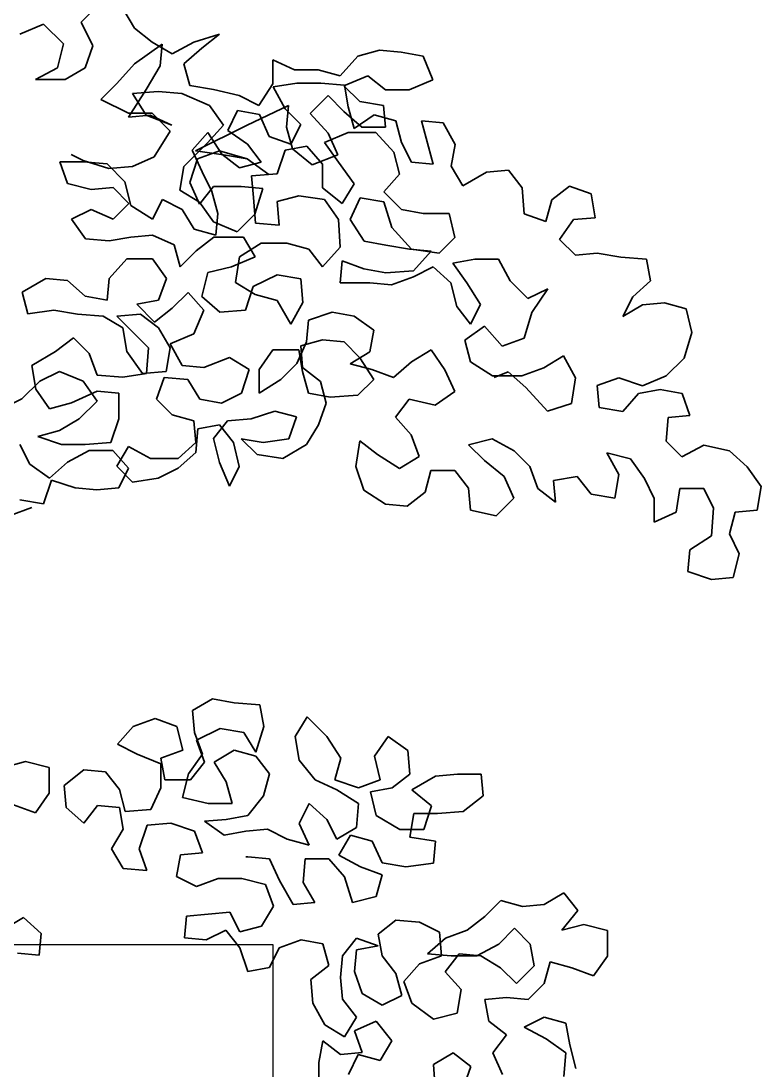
# Model space of a CAD drawing. Header units: millimetres. Extents: x 3675 to 7804, y -1257 to 3701.
# Drawn here: x 7134.6 to 7203.9, y -443.2 to -344.9 of the extents above; entities that cross this region are included whole.
import ezdxf

# ---------------------------------------------------------------- set-up
doc = ezdxf.new("R2010")
doc.units = ezdxf.units.MM
doc.layers.add('L-shrub', color=74, linetype='Continuous', lineweight=35)
doc.layers.add('VS - Vista', color=1, linetype='Continuous')

# ---------------------------------------------------------------- blocks, each defined once
blk = doc.blocks.new('a4')
for p, q in [((0.75448, 2.1597), (0.76376, 2.16896)), ((0.77611, 2.16689), (0.78228, 2.15659)), ((0.76065, 2.14734), (0.75448, 2.1597)), ((0.72256, 2.15355), (0.73492, 2.15869)), ((0.73492, 2.15869), (0.74521, 2.14838)), ((0.78228, 2.15659), (0.79154, 2.14937)), ((0.74521, 2.14838), (0.74211, 2.13603)), ((0.79669, 2.14834), (0.78226, 2.13805)), ((0.79154, 2.14937), (0.80183, 2.14318)), ((0.79565, 2.13701), (0.79669, 2.14834)), ((0.80183, 2.14318), (0.81317, 2.14935)), ((0.81317, 2.14935), (0.82656, 2.15346)), ((0.82656, 2.15346), (0.81728, 2.14626)), ((0.75652, 2.13602), (0.76065, 2.14734)), ((0.81728, 2.14626), (0.80801, 2.13803)), ((0.89862, 2.14207), (0.90995, 2.14514)), ((0.90995, 2.14514), (0.92128, 2.1441)), ((0.92128, 2.1441), (0.9326, 2.14203)), ((0.78226, 2.13805), (0.77299, 2.12776)), ((0.80801, 2.13803), (0.81109, 2.1267)), ((0.85433, 2.12769), (0.85434, 2.14005)), ((0.85434, 2.14005), (0.86567, 2.13489)), ((0.88935, 2.13178), (0.89862, 2.14207)), ((0.9326, 2.14203), (0.93774, 2.12967)), ((0.74211, 2.13603), (0.73077, 2.12986)), ((0.74622, 2.12985), (0.75652, 2.13602)), ((0.78843, 2.12466), (0.79565, 2.13701)), ((0.86567, 2.13489), (0.87802, 2.13488)), ((0.87802, 2.13488), (0.88935, 2.13178)), ((0.73077, 2.12986), (0.74622, 2.12985)), ((0.77299, 2.12776), (0.76474, 2.11953)), ((0.81109, 2.1267), (0.82344, 2.12463)), ((0.84711, 2.11637), (0.85433, 2.12769)), ((0.86692, 2.12802), (0.85456, 2.12597)), ((0.87927, 2.12801), (0.86692, 2.12802)), ((0.89163, 2.12697), (0.87927, 2.12801)), ((0.90376, 2.13176), (0.8914, 2.12663)), ((0.8914, 2.12663), (0.89963, 2.11838)), ((0.89368, 2.11564), (0.89163, 2.12697)), ((0.91302, 2.12455), (0.90376, 2.13176)), ((0.93774, 2.12967), (0.92538, 2.12454)), ((0.77915, 2.11025), (0.78843, 2.12466)), ((0.79461, 2.12363), (0.78122, 2.12261)), ((0.78122, 2.12261), (0.78842, 2.11128)), ((0.80696, 2.12259), (0.79461, 2.12363)), ((0.82137, 2.11639), (0.80696, 2.12259)), ((0.82344, 2.12463), (0.83682, 2.12153)), ((0.83682, 2.12153), (0.84711, 2.11637)), ((0.85456, 2.12597), (0.86073, 2.11464)), ((0.88316, 2.12149), (0.87388, 2.11223)), ((0.89139, 2.11324), (0.88316, 2.12149)), ((0.92538, 2.12454), (0.91302, 2.12455)), ((0.76474, 2.11953), (0.77915, 2.11231)), ((0.82857, 2.10609), (0.82137, 2.11639)), ((0.86256, 2.11636), (0.84093, 2.10608)), ((0.86152, 2.10503), (0.86256, 2.11636)), ((0.89676, 2.10431), (0.89368, 2.11564)), ((0.89963, 2.11838), (0.91198, 2.11631)), ((0.91198, 2.11631), (0.913, 2.10498)), ((0.77915, 2.11231), (0.79151, 2.1123)), ((0.79048, 2.11127), (0.77915, 2.11025)), ((0.78842, 2.11128), (0.8018, 2.10612)), ((0.8018, 2.10612), (0.79048, 2.11127)), ((0.79151, 2.1123), (0.80077, 2.10303)), ((0.83601, 2.11364), (0.83086, 2.10334)), ((0.84734, 2.11157), (0.83601, 2.11364)), ((0.85248, 2.10023), (0.84734, 2.11157)), ((0.86073, 2.11464), (0.86896, 2.1064)), ((0.87388, 2.11223), (0.88314, 2.10192)), ((0.90065, 2.10499), (0.89139, 2.11324)), ((0.90706, 2.11151), (0.89676, 2.10431)), ((0.91838, 2.10841), (0.90706, 2.11151)), ((0.84093, 2.10608), (0.81414, 2.09272)), ((0.82033, 2.09683), (0.82857, 2.10609)), ((0.8646, 2.0937), (0.86152, 2.10503)), ((0.86896, 2.1064), (0.8638, 2.09611)), ((0.913, 2.10498), (0.90065, 2.10499)), ((0.92146, 2.09708), (0.91838, 2.10841)), ((0.9431, 2.10736), (0.93177, 2.1084)), ((0.93177, 2.1084), (0.93793, 2.08574)), ((0.94926, 2.09603), (0.9431, 2.10736)), ((0.80077, 2.10303), (0.79252, 2.08965)), ((0.82056, 2.10232), (0.81231, 2.09306)), ((0.82776, 2.09099), (0.82056, 2.10232)), ((0.83086, 2.10334), (0.84115, 2.09613)), ((0.8638, 2.09611), (0.85248, 2.10023)), ((0.88131, 2.09712), (0.89367, 2.10226)), ((0.88314, 2.10192), (0.88828, 2.09059)), ((0.89367, 2.10226), (0.90808, 2.10224)), ((0.90808, 2.10224), (0.91734, 2.09194)), ((0.80796, 2.08449), (0.82033, 2.09683)), ((0.84115, 2.09613), (0.84835, 2.08685)), ((0.86071, 2.09302), (0.87204, 2.09507)), ((0.87489, 2.08545), (0.8646, 2.0937)), ((0.87204, 2.09507), (0.88027, 2.08579)), ((0.8885, 2.08682), (0.88131, 2.09712)), ((0.9266, 2.08678), (0.92146, 2.09708)), ((0.94719, 2.0847), (0.94926, 2.09603)), ((0.75545, 2.08762), (0.74927, 2.09072)), ((0.79252, 2.08965), (0.78119, 2.08451)), ((0.81517, 2.0886), (0.81104, 2.07625)), ((0.81231, 2.09306), (0.81745, 2.08173)), ((0.81414, 2.09272), (0.82856, 2.09065)), ((0.8265, 2.09271), (0.81517, 2.0886)), ((0.84091, 2.08857), (0.8265, 2.09271)), ((0.83702, 2.08377), (0.82776, 2.09099)), ((0.82856, 2.09065), (0.84091, 2.08857)), ((0.84091, 2.08857), (0.85223, 2.08033)), ((0.85223, 2.08033), (0.84091, 2.08857)), ((0.85658, 2.08067), (0.86071, 2.09302)), ((0.88828, 2.09059), (0.87489, 2.08545)), ((0.91734, 2.09194), (0.92042, 2.08061)), ((0.75568, 2.08694), (0.74332, 2.08695)), ((0.74332, 2.08695), (0.74743, 2.07562)), ((0.76883, 2.08349), (0.75545, 2.08762)), ((0.76803, 2.0859), (0.75568, 2.08694)), ((0.77729, 2.07662), (0.76803, 2.0859)), ((0.78119, 2.08451), (0.76883, 2.08349)), ((0.80589, 2.07213), (0.80796, 2.08449)), ((0.84835, 2.08685), (0.83702, 2.08377)), ((0.88027, 2.08579), (0.88025, 2.07344)), ((0.89673, 2.07548), (0.8885, 2.08682)), ((0.93793, 2.08574), (0.9266, 2.08678)), ((0.95336, 2.0744), (0.94719, 2.0847)), ((0.81745, 2.08173), (0.82259, 2.07143)), ((0.84319, 2.07965), (0.85658, 2.08067)), ((0.84421, 2.06832), (0.84319, 2.07965)), ((0.92042, 2.08061), (0.91217, 2.07135)), ((0.96573, 2.0816), (0.95336, 2.0744)), ((0.97705, 2.08262), (0.96573, 2.0816)), ((0.98425, 2.07334), (0.97705, 2.08262)), ((0.74743, 2.07562), (0.75978, 2.07252)), ((0.75978, 2.07252), (0.77111, 2.07354)), ((0.77111, 2.07354), (0.77934, 2.06529)), ((0.78037, 2.06426), (0.77729, 2.07662)), ((0.81618, 2.06594), (0.80589, 2.07213)), ((0.81104, 2.07625), (0.81618, 2.06491)), ((0.81618, 2.06491), (0.82339, 2.07418)), ((0.82339, 2.07418), (0.83781, 2.07416)), ((0.83781, 2.07416), (0.84913, 2.07312)), ((0.84913, 2.07312), (0.845, 2.05974)), ((0.88025, 2.07344), (0.89054, 2.06519)), ((0.89054, 2.06519), (0.89673, 2.07548)), ((0.98527, 2.05996), (0.98425, 2.07334)), ((1.00896, 2.07435), (0.99969, 2.06715)), ((1.02029, 2.07022), (1.00896, 2.07435)), ((0.79684, 2.06734), (0.79169, 2.05704)), ((0.80714, 2.06218), (0.79684, 2.06734)), ((0.82259, 2.07143), (0.82567, 2.0601)), ((0.84523, 2.05494), (0.84421, 2.06832)), ((0.86789, 2.06933), (0.85656, 2.06625)), ((0.88128, 2.06726), (0.86789, 2.06933)), ((0.88848, 2.05695), (0.88128, 2.06726)), ((0.89981, 2.06827), (0.89465, 2.05695)), ((0.91217, 2.0662), (0.89981, 2.06827)), ((0.91217, 2.07135), (0.92143, 2.06207)), ((0.99969, 2.06715), (0.99659, 2.05583)), ((1.02234, 2.05786), (1.02029, 2.07022)), ((0.75977, 2.06222), (0.74947, 2.05708)), ((0.77109, 2.05706), (0.75977, 2.06222)), ((0.77934, 2.06529), (0.77109, 2.05706)), ((0.79169, 2.05704), (0.78037, 2.06426)), ((0.81331, 2.05188), (0.80714, 2.06218)), ((0.82338, 2.05564), (0.81618, 2.06594)), ((0.85656, 2.06625), (0.85758, 2.05389)), ((0.91627, 2.05281), (0.91217, 2.0662)), ((0.92143, 2.06207), (0.93276, 2.06)), ((0.74947, 2.05708), (0.75667, 2.04678)), ((0.83573, 2.05048), (0.82338, 2.05564)), ((0.82567, 2.0601), (0.82463, 2.04878)), ((0.845, 2.05974), (0.83573, 2.05048)), ((0.88949, 2.04254), (0.88848, 2.05695)), ((0.89465, 2.05695), (0.90185, 2.04562)), ((0.93276, 2.06), (0.94614, 2.05999)), ((0.94614, 2.05999), (0.94922, 2.04763)), ((0.99659, 2.05583), (0.98527, 2.05996)), ((1.00379, 2.04655), (1.01101, 2.05684)), ((1.01101, 2.05684), (1.02234, 2.05786)), ((0.82463, 2.04878), (0.81331, 2.05188)), ((0.85758, 2.05389), (0.84523, 2.05494)), ((0.92656, 2.04147), (0.91627, 2.05281)), ((0.75667, 2.04678), (0.76902, 2.04574)), ((0.76902, 2.04574), (0.78035, 2.04779)), ((0.78035, 2.04779), (0.79168, 2.04881)), ((0.79168, 2.04881), (0.803, 2.04365)), ((0.81432, 2.04055), (0.8236, 2.04775)), ((0.8236, 2.04775), (0.83904, 2.04773)), ((0.83697, 2.03744), (0.84831, 2.04464)), ((0.83904, 2.04773), (0.84521, 2.03743)), ((0.84831, 2.04464), (0.86169, 2.04462)), ((0.86169, 2.04462), (0.87302, 2.04152)), ((0.90185, 2.04562), (0.91318, 2.04355)), ((0.94922, 2.04763), (0.94097, 2.0394)), ((1.01202, 2.03831), (1.00379, 2.04655)), ((0.803, 2.04365), (0.80608, 2.03232)), ((0.80608, 2.03232), (0.81432, 2.04055)), ((0.87302, 2.04152), (0.88022, 2.03225)), ((0.88022, 2.03225), (0.88949, 2.04254)), ((0.91318, 2.04355), (0.92553, 2.04148)), ((0.92553, 2.04148), (0.93686, 2.04044)), ((0.94097, 2.0394), (0.92656, 2.04147)), ((0.93686, 2.04044), (0.92758, 2.03015)), ((1.02335, 2.03933), (1.01202, 2.03831)), ((1.0357, 2.03726), (1.02335, 2.03933)), ((0.76901, 2.02617), (0.77828, 2.03646)), ((0.77828, 2.03646), (0.79167, 2.03645)), ((0.79167, 2.03645), (0.79887, 2.02615)), ((0.84521, 2.03743), (0.83285, 2.03229)), ((0.8349, 2.02405), (0.83697, 2.03744)), ((0.89052, 2.03533), (0.88948, 2.024)), ((0.90184, 2.0312), (0.89052, 2.03533)), ((0.94818, 2.03425), (0.95951, 2.0363)), ((0.95538, 2.02394), (0.94818, 2.03425)), ((0.95951, 2.0363), (0.97186, 2.03629)), ((0.97186, 2.03629), (0.97803, 2.02495)), ((1.04909, 2.03621), (1.0357, 2.03726)), ((1.05114, 2.02489), (1.04909, 2.03621)), ((0.82049, 2.02922), (0.81739, 2.01686)), ((0.83285, 2.03229), (0.82049, 2.02922)), ((0.84417, 2.02199), (0.85653, 2.02815)), ((0.85653, 2.02815), (0.86888, 2.02608)), ((0.91316, 2.02913), (0.90184, 2.0312)), ((0.92758, 2.03015), (0.91316, 2.02913)), ((0.92758, 2.02706), (0.93788, 2.0322)), ((0.93788, 2.0322), (0.94714, 2.02395)), ((0.72369, 2.01901), (0.73606, 2.0262)), ((0.73606, 2.0262), (0.74738, 2.02516)), ((0.74738, 2.02516), (0.75664, 2.01692)), ((0.76797, 2.01485), (0.76901, 2.02617)), ((0.79887, 2.02615), (0.79474, 2.01482)), ((0.84519, 2.01787), (0.8349, 2.02405)), ((0.86888, 2.02608), (0.8699, 2.01373)), ((0.88948, 2.024), (0.90492, 2.02399)), ((0.90492, 2.02399), (0.91625, 2.02295)), ((0.91625, 2.02295), (0.92758, 2.02706)), ((0.94714, 2.02395), (0.95022, 2.01159)), ((0.96257, 2.01261), (0.95538, 2.02394)), ((0.97803, 2.02495), (0.98729, 2.01568)), ((1.04186, 2.01666), (1.05114, 2.02489)), ((0.72677, 2.00768), (0.72369, 2.01901)), ((0.80194, 2.0107), (0.81019, 2.01893)), ((0.81019, 2.01893), (0.81841, 2.00965)), ((0.84004, 2.00963), (0.84417, 2.02199)), ((0.85652, 2.01477), (0.84519, 2.01787)), ((0.98729, 2.01568), (0.99759, 2.02082)), ((0.99759, 2.02082), (0.98934, 2.00847)), ((0.75664, 2.01692), (0.76797, 2.01485)), ((0.79474, 2.01482), (0.78341, 2.01277)), ((0.78341, 2.01277), (0.79267, 2.0035)), ((0.81739, 2.01686), (0.82665, 2.00862)), ((0.86371, 2.0024), (0.85652, 2.01477)), ((0.8699, 2.01373), (0.86371, 2.0024)), ((0.95742, 2.00232), (0.96257, 2.01261)), ((1.0367, 2.00636), (1.04186, 2.01666)), ((1.04701, 2.01253), (1.0367, 2.00636)), ((1.05833, 2.01355), (1.04701, 2.01253)), ((1.06966, 2.01045), (1.05833, 2.01355)), ((0.74016, 2.00973), (0.72677, 2.00768)), ((0.75251, 2.00765), (0.74016, 2.00973)), ((0.7659, 2.00661), (0.75251, 2.00765)), ((0.77619, 2.00043), (0.7659, 2.00661)), ((0.77311, 2.00661), (0.78546, 2.00762)), ((0.78957, 1.99012), (0.77311, 2.00661)), ((0.78546, 2.00762), (0.79472, 2.00041)), ((0.79267, 2.0035), (0.80194, 2.0107)), ((0.81841, 2.00965), (0.81326, 1.9973)), ((0.82665, 2.00862), (0.84004, 2.00963)), ((0.87298, 2.00446), (0.88534, 2.00856)), ((0.88534, 2.00856), (0.89667, 2.00649)), ((0.89667, 2.00649), (0.90696, 1.99928)), ((0.95022, 2.01159), (0.95742, 2.00232)), ((0.98934, 2.00847), (0.98521, 1.99509)), ((1.07274, 1.99809), (1.06966, 2.01045)), ((0.87194, 1.99313), (0.87298, 2.00446)), ((0.96462, 2.00128), (0.95432, 1.99408)), ((0.97388, 1.99098), (0.96462, 2.00128)), ((0.74117, 1.9881), (0.75044, 1.9953)), ((0.75044, 1.9953), (0.75867, 1.98706)), ((0.77824, 1.98807), (0.77619, 2.00043)), ((0.79472, 2.00041), (0.80089, 1.99011)), ((0.81326, 1.9973), (0.80089, 1.99217)), ((0.90696, 1.99928), (0.90489, 1.98795)), ((1.0686, 1.98471), (1.07274, 1.99809)), ((0.78852, 1.97673), (0.78957, 1.99012)), ((0.80089, 1.99011), (0.79882, 1.97775)), ((0.80089, 1.99217), (0.80706, 1.98083)), ((0.86678, 1.98181), (0.87194, 1.99313)), ((0.86885, 1.99107), (0.88018, 1.99415)), ((0.86987, 1.97975), (0.86885, 1.99107)), ((0.88018, 1.99415), (0.89151, 1.99311)), ((0.89151, 1.99311), (0.89974, 1.98487)), ((0.95432, 1.99408), (0.9574, 1.98275)), ((0.98521, 1.99509), (0.97388, 1.99098)), ((0.72881, 1.9809), (0.74117, 1.9881)), ((0.75867, 1.98706), (0.76278, 1.97573)), ((0.78646, 1.97673), (0.77824, 1.98807)), ((0.81839, 1.97979), (0.83178, 1.98493)), ((0.83178, 1.98493), (0.84207, 1.97874)), ((0.85443, 1.98903), (0.84722, 1.97874)), ((0.86782, 1.98901), (0.85443, 1.98903)), ((0.86987, 1.97769), (0.86782, 1.98901)), ((0.90489, 1.98795), (0.89459, 1.98178)), ((0.89974, 1.98487), (0.90693, 1.97353)), ((0.92651, 1.98278), (0.93681, 1.98895)), ((0.93681, 1.98895), (0.94401, 1.97865)), ((0.99549, 1.97963), (1.00579, 1.9858)), ((1.00579, 1.9858), (1.01196, 1.97447)), ((1.05933, 1.97545), (1.0686, 1.98471)), ((0.73085, 1.96855), (0.72881, 1.9809)), ((0.80706, 1.98083), (0.81839, 1.97979)), ((0.85854, 1.97358), (0.86678, 1.98181)), ((0.87913, 1.97253), (0.86987, 1.97975)), ((0.89459, 1.98178), (0.90591, 1.97868)), ((0.91723, 1.97455), (0.92651, 1.98278)), ((0.9574, 1.98275), (0.96872, 1.97554)), ((0.98416, 1.97552), (0.99549, 1.97963)), ((0.73292, 1.97266), (0.74322, 1.9778)), ((0.74322, 1.9778), (0.75557, 1.97264)), ((0.76278, 1.97573), (0.77617, 1.97468)), ((0.77617, 1.97468), (0.78852, 1.97673)), ((0.79882, 1.97775), (0.78646, 1.97673)), ((0.79779, 1.97466), (0.79366, 1.96334)), ((0.81014, 1.97362), (0.79779, 1.97466)), ((0.81631, 1.96332), (0.81014, 1.97362)), ((0.84207, 1.97874), (0.83794, 1.96639)), ((0.84722, 1.97874), (0.84721, 1.96638)), ((0.84721, 1.96638), (0.85854, 1.97358)), ((0.87295, 1.96636), (0.86987, 1.97769)), ((0.90693, 1.97353), (0.89869, 1.9653)), ((0.90591, 1.97868), (0.91723, 1.97455)), ((0.94401, 1.97865), (0.94915, 1.96732)), ((0.96872, 1.97554), (0.98416, 1.97552)), ((0.97696, 1.97759), (0.96975, 1.97451)), ((0.98622, 1.96934), (0.97696, 1.97759)), ((1.01196, 1.97447), (1.00989, 1.96108)), ((1.02329, 1.97034), (1.03462, 1.97445)), ((1.03462, 1.97445), (1.04697, 1.97032)), ((1.04697, 1.97032), (1.05933, 1.97545)), ((0.72364, 1.9634), (0.73292, 1.97266)), ((0.73805, 1.95824), (0.73085, 1.96855)), ((0.75557, 1.97264), (0.76277, 1.96234)), ((0.88221, 1.9612), (0.87913, 1.97253)), ((0.99753, 1.95698), (0.98622, 1.96934)), ((1.0243, 1.95901), (1.02329, 1.97034)), ((1.05623, 1.96825), (1.0449, 1.9662)), ((1.06756, 1.96618), (1.05623, 1.96825)), ((0.71334, 1.95827), (0.72364, 1.9634)), ((0.76277, 1.96749), (0.74938, 1.96132)), ((0.7741, 1.96645), (0.76277, 1.96749)), ((0.77409, 1.95306), (0.7741, 1.96645)), ((0.79366, 1.96334), (0.80189, 1.9551)), ((0.82764, 1.96125), (0.81631, 1.96332)), ((0.83794, 1.96639), (0.82764, 1.96125)), ((0.88427, 1.96429), (0.87295, 1.96636)), ((0.89869, 1.9653), (0.88427, 1.96429)), ((0.92546, 1.96322), (0.91824, 1.95396)), ((0.93884, 1.96012), (0.92546, 1.96322)), ((0.94915, 1.96732), (0.93884, 1.96012)), ((1.0449, 1.9662), (1.03666, 1.95694)), ((1.07167, 1.95485), (1.06756, 1.96618)), ((0.74938, 1.96132), (0.73805, 1.95824)), ((0.76277, 1.96234), (0.75349, 1.95308)), ((0.84308, 1.953), (0.85544, 1.95711)), ((0.85544, 1.95711), (0.86676, 1.95401)), ((0.87808, 1.94988), (0.88221, 1.9612)), ((1.00989, 1.96108), (0.99753, 1.95698)), ((1.03666, 1.95694), (1.0243, 1.95901)), ((0.75349, 1.95308), (0.74319, 1.94691)), ((0.76996, 1.94071), (0.77409, 1.95306)), ((0.80189, 1.9551), (0.81321, 1.952)), ((0.81321, 1.952), (0.81423, 1.94067)), ((0.8235, 1.94272), (0.83072, 1.95198)), ((0.83072, 1.95198), (0.84308, 1.953)), ((0.86676, 1.95401), (0.86263, 1.94268)), ((0.91824, 1.95396), (0.92647, 1.94469)), ((1.0593, 1.94147), (1.06034, 1.95383)), ((1.06034, 1.95383), (1.07167, 1.95485)), ((0.74319, 1.94691), (0.73186, 1.94383)), ((0.81423, 1.93552), (0.81527, 1.94788)), ((0.81527, 1.94788), (0.8266, 1.94992)), ((0.8266, 1.94992), (0.8338, 1.94065)), ((0.87189, 1.93959), (0.87808, 1.94988)), ((0.73186, 1.94383), (0.74421, 1.9397)), ((0.75657, 1.93969), (0.76996, 1.94071)), ((0.81423, 1.94067), (0.80496, 1.93244)), ((0.82658, 1.93036), (0.8235, 1.94272)), ((0.8338, 1.94065), (0.83687, 1.92829)), ((0.84924, 1.94064), (0.83792, 1.94271)), ((0.83792, 1.94271), (0.84615, 1.93446)), ((0.86263, 1.94268), (0.84924, 1.94064)), ((0.8997, 1.94162), (0.89763, 1.92824)), ((0.90896, 1.9344), (0.8997, 1.94162)), ((0.92647, 1.94469), (0.93058, 1.93335)), ((0.95633, 1.93951), (0.96869, 1.94259)), ((0.96869, 1.94259), (0.98001, 1.9364)), ((1.06753, 1.93323), (1.0593, 1.94147)), ((0.72773, 1.92942), (0.72259, 1.93972)), ((0.74421, 1.9397), (0.75657, 1.93969)), ((0.75863, 1.9366), (0.74729, 1.93043)), ((0.77098, 1.93659), (0.75863, 1.9366)), ((0.77921, 1.92732), (0.77098, 1.93659)), ((0.77922, 1.93864), (0.77303, 1.92835)), ((0.79054, 1.93245), (0.77922, 1.93864)), ((0.80495, 1.92729), (0.81423, 1.93552)), ((0.85953, 1.93239), (0.87189, 1.93959)), ((0.96456, 1.93126), (0.95633, 1.93951)), ((0.98001, 1.9364), (0.98824, 1.92815)), ((1.03457, 1.92399), (1.0284, 1.93532)), ((1.0284, 1.93532), (1.04075, 1.93222)), ((1.07886, 1.9394), (1.06753, 1.93323)), ((1.09224, 1.9363), (1.07886, 1.9394)), ((1.1015, 1.92805), (1.09224, 1.9363)), ((0.74729, 1.93043), (0.73802, 1.9222)), ((0.80496, 1.93244), (0.79054, 1.93245)), ((0.83172, 1.918), (0.82658, 1.93036)), ((0.84615, 1.93446), (0.85953, 1.93239)), ((0.92028, 1.92719), (0.90896, 1.9344)), ((0.93058, 1.93335), (0.92028, 1.92719)), ((0.97485, 1.92302), (0.96456, 1.93126)), ((1.04075, 1.93222), (1.04795, 1.92192)), ((0.73802, 1.9222), (0.72773, 1.92942)), ((0.77303, 1.92835), (0.78126, 1.92011)), ((0.77405, 1.91702), (0.77921, 1.92732)), ((0.79465, 1.92215), (0.80495, 1.92729)), ((0.83687, 1.92829), (0.83172, 1.918)), ((0.89763, 1.92824), (0.90173, 1.91588)), ((0.93365, 1.91482), (0.93675, 1.92614)), ((0.93675, 1.92614), (0.94911, 1.92613)), ((0.94911, 1.92613), (0.95631, 1.91686)), ((0.98824, 1.92815), (0.99235, 1.91682)), ((1.1087, 1.91775), (1.1015, 1.92805)), ((0.73492, 1.90882), (0.73905, 1.92117)), ((0.73905, 1.92117), (0.7514, 1.91704)), ((0.78126, 1.92011), (0.79465, 1.92215)), ((0.97999, 1.91169), (0.97485, 1.92302)), ((1.00059, 1.92093), (1.01295, 1.92298)), ((1.00161, 1.90961), (1.00059, 1.92093)), ((1.01295, 1.92298), (1.02014, 1.91371)), ((1.0325, 1.91164), (1.03457, 1.92399)), ((1.04795, 1.92192), (1.05309, 1.91162)), ((0.7514, 1.91704), (0.76273, 1.916)), ((0.76273, 1.916), (0.77405, 1.91702)), ((0.90173, 1.91588), (0.91305, 1.90866)), ((0.92438, 1.90762), (0.93365, 1.91482)), ((0.95631, 1.91686), (0.95733, 1.90553)), ((0.99235, 1.91682), (1.00161, 1.90961)), ((1.02014, 1.91371), (1.0325, 1.91164)), ((1.06441, 1.9044), (1.06648, 1.91676)), ((1.06648, 1.91676), (1.07884, 1.91674)), ((1.07884, 1.91674), (1.08398, 1.90644)), ((1.10663, 1.90539), (1.1087, 1.91775)), ((0.72256, 1.91089), (0.73492, 1.90882)), ((0.91305, 1.90866), (0.92438, 1.90762)), ((0.97071, 1.90243), (0.97999, 1.91169)), ((1.05309, 1.91162), (1.05308, 1.89926)), ((0.72874, 1.90677), (0.71741, 1.90266)), ((0.95733, 1.90553), (0.97071, 1.90243)), ((1.05308, 1.89926), (1.06441, 1.9044)), ((1.08398, 1.90644), (1.08294, 1.89203)), ((1.0922, 1.89305), (1.0953, 1.90437)), ((1.0953, 1.90437), (1.10663, 1.90539)), ((1.08294, 1.89203), (1.0716, 1.88483)), ((1.09734, 1.88275), (1.0922, 1.89305)), ((1.0716, 1.88483), (1.07056, 1.87351)), ((1.09424, 1.87039), (1.09734, 1.88275)), ((1.07056, 1.87351), (1.08291, 1.86938)), ((1.08291, 1.86938), (1.09424, 1.87039)), ((0.82284, 1.80716), (0.81254, 1.80099)), ((0.83417, 1.80509), (0.82284, 1.80716)), ((0.84755, 1.80405), (0.83417, 1.80509)), ((0.8496, 1.79272), (0.84755, 1.80405)), ((0.81254, 1.80099), (0.81356, 1.78967)), ((0.78164, 1.79279), (0.79297, 1.79689)), ((0.79297, 1.79689), (0.80429, 1.79277)), ((0.86607, 1.78756), (0.87226, 1.79785)), ((0.87226, 1.79785), (0.88255, 1.78755)), ((0.7734, 1.78353), (0.78164, 1.79279)), ((0.80429, 1.79277), (0.80737, 1.78041)), ((0.81356, 1.78967), (0.81767, 1.77834)), ((0.81459, 1.78555), (0.82695, 1.79171)), ((0.82695, 1.79171), (0.8393, 1.78964)), ((0.8393, 1.78964), (0.84547, 1.77934)), ((0.84547, 1.77934), (0.8496, 1.79272)), ((0.86812, 1.7752), (0.86607, 1.78756)), ((0.88255, 1.78755), (0.88974, 1.77621)), ((0.78369, 1.77837), (0.7734, 1.78353)), ((0.81869, 1.77422), (0.81459, 1.78555)), ((0.90725, 1.77723), (0.91447, 1.78752)), ((0.91447, 1.78752), (0.92476, 1.7803)), ((0.79604, 1.77321), (0.78369, 1.77837)), ((0.80737, 1.78041), (0.79604, 1.7763)), ((0.81767, 1.77834), (0.81045, 1.76805)), ((0.82384, 1.77421), (0.83414, 1.78038)), ((0.83414, 1.78038), (0.84547, 1.77728)), ((0.84547, 1.77728), (0.85267, 1.76801)), ((0.91033, 1.76487), (0.90725, 1.77723)), ((0.92476, 1.7803), (0.92577, 1.76794)), ((0.72549, 1.7745), (0.71416, 1.77143)), ((0.73784, 1.7714), (0.72549, 1.7745)), ((0.73783, 1.75802), (0.73784, 1.7714)), ((0.79603, 1.76085), (0.79604, 1.77321)), ((0.79604, 1.7763), (0.79809, 1.76497)), ((0.81148, 1.76496), (0.81869, 1.77422)), ((0.83001, 1.76391), (0.82384, 1.77421)), ((0.87635, 1.7649), (0.86812, 1.7752)), ((0.88974, 1.77621), (0.88664, 1.76489)), ((0.74557, 1.76193), (0.75588, 1.77016)), ((0.75588, 1.77016), (0.7672, 1.76912)), ((0.7672, 1.76912), (0.7744, 1.75984)), ((0.81045, 1.76805), (0.80735, 1.75569)), ((0.85267, 1.76801), (0.84957, 1.75668)), ((0.92577, 1.76794), (0.9165, 1.76074)), ((0.9268, 1.7597), (0.93916, 1.7669)), ((0.93916, 1.7669), (0.95049, 1.76792)), ((0.95049, 1.76792), (0.96284, 1.76791)), ((0.96284, 1.76791), (0.96386, 1.75658)), ((0.74659, 1.7506), (0.74557, 1.76193)), ((0.79087, 1.74953), (0.79603, 1.76085)), ((0.79809, 1.76497), (0.81148, 1.76496)), ((0.83309, 1.75258), (0.83001, 1.76391)), ((0.88767, 1.75974), (0.87635, 1.7649)), ((0.88664, 1.76489), (0.899, 1.76076)), ((0.899, 1.76076), (0.91033, 1.76487)), ((0.9165, 1.76074), (0.90517, 1.75869)), ((0.73061, 1.74773), (0.73783, 1.75802)), ((0.7744, 1.75984), (0.77748, 1.74851)), ((0.80735, 1.75569), (0.82073, 1.75259)), ((0.84957, 1.75668), (0.84132, 1.7464)), ((0.89899, 1.75252), (0.88767, 1.75974)), ((0.90517, 1.75869), (0.90825, 1.74633)), ((0.93709, 1.75146), (0.9268, 1.7597)), ((0.96386, 1.75658), (0.95356, 1.74835)), ((0.71929, 1.75186), (0.73061, 1.74773)), ((0.75585, 1.74236), (0.74659, 1.7506)), ((0.76307, 1.75162), (0.75585, 1.74236)), ((0.7744, 1.75058), (0.76307, 1.75162)), ((0.77644, 1.73925), (0.7744, 1.75058)), ((0.77748, 1.74851), (0.79087, 1.74953)), ((0.82073, 1.75259), (0.83309, 1.75258)), ((0.86809, 1.74225), (0.87325, 1.75254)), ((0.87325, 1.75254), (0.88251, 1.7443)), ((0.89795, 1.74017), (0.89899, 1.75252)), ((0.93296, 1.7391), (0.93709, 1.75146)), ((0.82999, 1.74435), (0.81867, 1.74333)), ((0.84132, 1.7464), (0.82999, 1.74435)), ((0.88251, 1.7443), (0.88765, 1.734)), ((0.90825, 1.74633), (0.9206, 1.73912)), ((0.92781, 1.74735), (0.92574, 1.73499)), ((0.94017, 1.74733), (0.92781, 1.74735)), ((0.95356, 1.74835), (0.94017, 1.74733)), ((0.77026, 1.72896), (0.77644, 1.73925)), ((0.7888, 1.7413), (0.78467, 1.72894)), ((0.80116, 1.74231), (0.7888, 1.7413)), ((0.81351, 1.73818), (0.80116, 1.74231)), ((0.81867, 1.74333), (0.82896, 1.73611)), ((0.84028, 1.73816), (0.85161, 1.73918)), ((0.85161, 1.73918), (0.8619, 1.73402)), ((0.87323, 1.73092), (0.86809, 1.74225)), ((0.88765, 1.734), (0.89795, 1.74017)), ((0.9206, 1.73912), (0.93296, 1.7391)), ((0.81762, 1.72685), (0.81351, 1.73818)), ((0.82896, 1.73611), (0.84028, 1.73816)), ((0.8619, 1.73402), (0.87323, 1.73092)), ((0.89485, 1.73605), (0.88867, 1.72576)), ((0.90618, 1.73295), (0.89485, 1.73605)), ((0.91132, 1.72162), (0.90618, 1.73295)), ((0.92574, 1.73499), (0.93913, 1.73292)), ((0.93913, 1.73292), (0.93809, 1.72159)), ((0.77643, 1.71865), (0.77026, 1.72896)), ((0.78467, 1.72894), (0.78878, 1.71761)), ((0.80422, 1.71451), (0.80629, 1.72583)), ((0.80629, 1.72583), (0.81762, 1.72685)), ((0.8413, 1.72477), (0.84027, 1.72477)), ((0.85263, 1.72373), (0.8413, 1.72477)), ((0.85776, 1.7124), (0.85263, 1.72373)), ((0.87116, 1.72372), (0.87012, 1.71136)), ((0.88352, 1.7237), (0.87116, 1.72372)), ((0.89175, 1.71443), (0.88352, 1.7237)), ((0.88867, 1.72576), (0.89999, 1.71957)), ((0.78878, 1.71761), (0.77643, 1.71865)), ((0.89999, 1.71957), (0.91131, 1.71544)), ((0.92367, 1.71955), (0.91132, 1.72162)), ((0.93809, 1.72159), (0.92367, 1.71955)), ((0.81452, 1.70935), (0.80422, 1.71451)), ((0.82585, 1.71346), (0.81452, 1.70935)), ((0.8382, 1.71345), (0.82585, 1.71346)), ((0.85056, 1.71035), (0.8382, 1.71345)), ((0.86496, 1.70004), (0.85776, 1.7124)), ((0.87012, 1.71136), (0.87629, 1.70106)), ((0.89585, 1.70104), (0.89175, 1.71443)), ((0.91131, 1.71544), (0.90821, 1.70412)), ((0.85466, 1.69902), (0.85056, 1.71035)), ((1.00603, 1.70609), (0.99573, 1.69992)), ((1.01323, 1.69681), (1.00603, 1.70609)), ((0.87629, 1.70106), (0.86496, 1.70004)), ((0.90821, 1.70412), (0.89585, 1.70104)), ((0.97308, 1.702), (0.96483, 1.69377)), ((0.9844, 1.6989), (0.97308, 1.702)), ((0.80935, 1.69391), (0.83201, 1.69595)), ((0.83201, 1.69595), (0.83715, 1.68565)), ((0.84848, 1.68873), (0.85466, 1.69902)), ((0.99573, 1.69992), (0.9844, 1.6989)), ((1.00499, 1.68652), (1.01323, 1.69681)), ((0.71408, 1.68699), (0.72439, 1.69316)), ((0.72439, 1.69316), (0.73364, 1.68491)), ((0.80831, 1.68259), (0.80935, 1.69391)), ((0.9185, 1.69175), (0.90922, 1.68455)), ((0.93085, 1.69071), (0.9185, 1.69175)), ((0.94114, 1.68555), (0.93085, 1.69071)), ((0.96483, 1.69377), (0.95556, 1.68657)), ((1.01631, 1.6896), (1.00499, 1.68652)), ((1.02867, 1.6865), (1.01631, 1.6896)), ((0.73364, 1.68491), (0.7326, 1.67359)), ((0.82994, 1.68668), (0.81964, 1.68155)), ((0.83714, 1.67741), (0.82994, 1.68668)), ((0.83715, 1.68565), (0.84848, 1.68873)), ((0.90922, 1.68455), (0.91127, 1.67322)), ((0.94216, 1.6732), (0.94114, 1.68555)), ((0.95556, 1.68657), (0.94423, 1.68246)), ((0.97203, 1.67935), (0.98027, 1.68758)), ((0.98027, 1.68758), (0.9885, 1.67933)), ((1.02866, 1.67312), (1.02867, 1.6865)), ((0.81964, 1.68155), (0.80831, 1.68259)), ((0.86906, 1.6815), (0.85773, 1.67739)), ((0.88039, 1.67943), (0.86906, 1.6815)), ((0.88347, 1.6681), (0.88039, 1.67943)), ((0.89789, 1.6825), (0.89068, 1.67324)), ((0.90922, 1.67837), (0.89789, 1.6825)), ((0.89789, 1.67633), (0.90922, 1.67837)), ((0.94423, 1.68246), (0.93496, 1.67423)), ((0.9607, 1.67318), (0.97203, 1.67935)), ((0.9885, 1.67933), (0.99055, 1.668)), ((0.7326, 1.67359), (0.72128, 1.67463)), ((0.84125, 1.66505), (0.83714, 1.67741)), ((0.85773, 1.67739), (0.85257, 1.6671)), ((0.89068, 1.67324), (0.88964, 1.66192)), ((0.89685, 1.665), (0.89789, 1.67633)), ((0.91127, 1.67322), (0.91847, 1.66395)), ((0.93083, 1.66909), (0.94216, 1.6732)), ((0.93496, 1.67423), (0.94731, 1.67319)), ((0.95143, 1.67422), (0.94421, 1.66496)), ((0.94731, 1.67319), (0.9607, 1.67318)), ((0.96276, 1.67318), (0.95143, 1.67422)), ((0.97305, 1.66699), (0.96276, 1.67318)), ((1.02144, 1.66283), (1.02866, 1.67312)), ((0.87419, 1.6609), (0.88347, 1.6681)), ((0.92259, 1.65983), (0.93083, 1.66909)), ((0.99055, 1.668), (0.98128, 1.65874)), ((0.99569, 1.65873), (0.99879, 1.67006)), ((0.99879, 1.67006), (1.01012, 1.66696)), ((0.85257, 1.6671), (0.84125, 1.66505)), ((0.88964, 1.66192), (0.89066, 1.65059)), ((0.90096, 1.65367), (0.89685, 1.665)), ((0.91847, 1.66395), (0.92155, 1.65262)), ((0.94421, 1.66496), (0.95244, 1.65568)), ((0.98128, 1.65874), (0.97305, 1.66699)), ((1.01012, 1.66696), (1.02144, 1.66283)), ((0.87521, 1.64854), (0.87419, 1.6609)), ((0.92669, 1.6485), (0.92259, 1.65983)), ((0.98745, 1.6505), (0.99569, 1.65873)), ((0.91125, 1.64748), (0.90096, 1.65367)), ((0.92155, 1.65262), (0.91125, 1.64748)), ((0.95244, 1.65568), (0.95037, 1.64333)), ((0.96479, 1.65052), (0.97612, 1.65154)), ((0.97612, 1.65154), (0.98745, 1.6505)), ((0.88138, 1.63721), (0.87521, 1.64854)), ((0.89066, 1.65059), (0.89786, 1.64132)), ((0.93801, 1.64025), (0.92669, 1.6485)), ((0.96684, 1.63919), (0.96479, 1.65052)), ((0.89786, 1.64132), (0.89167, 1.63103)), ((0.95037, 1.64333), (0.93801, 1.64025)), ((0.99568, 1.64123), (0.98538, 1.63609)), ((1.007, 1.63813), (0.99568, 1.64123)), ((0.89167, 1.63103), (0.88138, 1.63721)), ((0.89682, 1.63411), (0.90815, 1.63925)), ((0.90815, 1.63925), (0.91638, 1.62894)), ((0.9761, 1.63198), (0.96684, 1.63919)), ((0.98538, 1.63609), (0.9967, 1.6299)), ((1.00905, 1.6268), (1.007, 1.63813)), ((0.90093, 1.62278), (0.89682, 1.63411)), ((0.96889, 1.62272), (0.9761, 1.63198)), ((0.9967, 1.6299), (1.00699, 1.62268)), ((0.87827, 1.61765), (0.88034, 1.62898)), ((0.88034, 1.62898), (0.8896, 1.62176)), ((0.91638, 1.62894), (0.91019, 1.61865)), ((1.01213, 1.61444), (1.00905, 1.6268)), ((0.8896, 1.62176), (0.90093, 1.62278)), ((0.89887, 1.62175), (0.89371, 1.61146)), ((0.91019, 1.61865), (0.89887, 1.62175)), ((0.93799, 1.61657), (0.94829, 1.62274)), ((0.94829, 1.62274), (0.95755, 1.61552)), ((0.97403, 1.61139), (0.96889, 1.62272)), ((1.00699, 1.62268), (1.00595, 1.61033)), ((0.87826, 1.6053), (0.87827, 1.61765)), ((0.93901, 1.60421), (0.93799, 1.61657)), ((0.95755, 1.61552), (0.95343, 1.6042))]:
    blk.add_line(p, q)
blk = doc.blocks.new('A$C11BA3BBE')
at = {"xscale": 1.757985580985007, "yscale": 1.757985580985007, "zscale": 1.757985580985007}
blk.add_blockref('a4', (1.78927, 0), dxfattribs=at)

msp = doc.modelspace()

# ---------------------------------------------------------------- linework, layer by layer
at = {"layer": 'VS - Vista'}
for p, q in [((6108.142, -431.4), (7158.142, -431.4)), ((7158.142, -431.4), (7158.142, -734.4))]:
    msp.add_line(p, q, dxfattribs=at)

# ---------------------------------------------------------------- block references
at = {"layer": 'L-shrub', "xscale": 102.2617952794016, "yscale": 102.2617952794016, "zscale": 102.2617952794016}
msp.add_blockref('A$C11BA3BBE', (6821.59, -733.27), dxfattribs=at)

doc.saveas('drawing.dxf')
